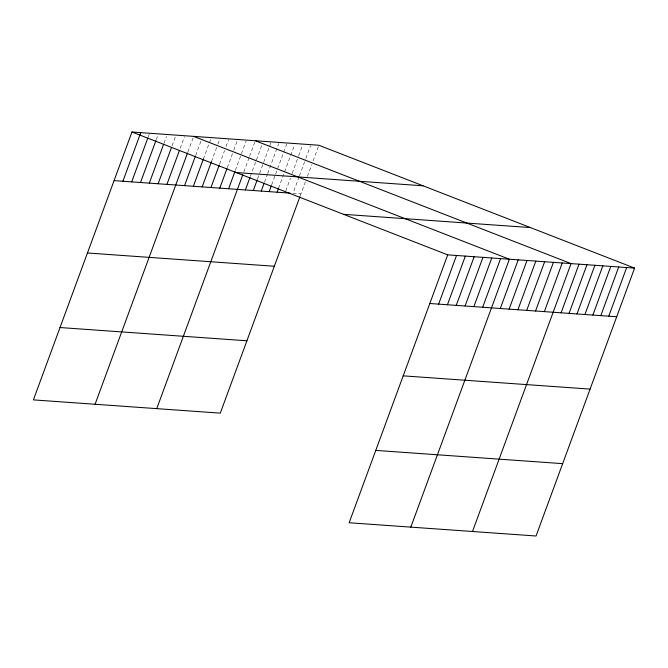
<?xml version="1.0" encoding="UTF-8"?>
<svg xmlns="http://www.w3.org/2000/svg" width="668" height="668" viewBox="0 0 668 668"><rect width="100%" height="100%" fill="white"/><g stroke="black" fill="none" stroke-linecap="round" stroke-linejoin="round"><path stroke-width="0.5" stroke-dasharray="3.34 2.5" d="M148.154 137.132L149.231 134.218M156.245 139.704L158.04 134.844M163.986 143.253L166.491 136.439M172.077 145.824L175.659 136.088M180.176 148.388L184.468 136.715M187.908 151.937L193.277 137.341M195.649 155.477L201.018 140.881M203.381 159.026L210.904 138.593M211.48 161.589L217.559 145.056M217.918 144.079L219.714 139.22M219.572 164.161L224.582 150.542M226.018 146.651L228.523 139.837M227.312 167.71L233.391 151.168M233.75 150.191L236.973 141.441M235.403 170.282L246.141 141.09M243.853 171.876L249.222 157.281M249.581 156.312L254.951 141.716M250.366 176.327L262.182 144.23M257.589 178.84L270.841 142.843M264.461 182.322L267.325 174.54M267.684 173.563L278.781 143.403M271.692 184.827L275.266 175.099M275.625 174.131L286.722 143.971M278.556 188.318L294.663 144.53M285.787 190.823L290.438 178.172M292.225 173.313L298.312 156.771M298.671 155.803L302.604 145.098M299.097 176.795L293.01 193.336L300.951 193.895M299.456 175.818L305.543 159.285M305.894 158.308L310.553 145.657M300.241 195.824L305.61 181.245M307.397 176.385L311.689 164.712M313.125 160.821L318.853 145.248"/><path stroke-width="1" d="M634.6 268.11L447.71 254.859L349.147 522.752L536.037 536.003L634.6 268.11L318.853 145.248L131.963 131.997L33.4 399.89L220.29 413.141L299.89 196.793M122.879 181.262L140.773 132.615M131.688 181.888L147.795 138.109M140.497 182.514L155.894 140.681M149.306 183.141L163.627 144.221M158.116 183.767L171.367 147.77M166.933 184.385L179.458 150.333M95.073 404.265L187.549 152.905M184.552 185.637L195.29 156.454M193.361 186.263L203.381 159.026M202.17 186.89L211.48 161.589M210.979 187.516L219.213 165.138M219.789 188.134L226.953 168.678M228.598 188.76L235.044 171.25M156.746 408.641L242.785 174.791M245.356 189.954L250.007 177.304M253.297 190.514L257.238 179.809M261.238 191.081L264.102 183.299M269.179 191.641L271.333 185.804M277.128 192.209L278.556 188.318M438.625 304.124L456.528 255.485M447.435 304.75L465.337 256.103M456.244 305.376L474.146 256.729M465.062 306.002L482.956 257.355M473.871 306.629L491.765 257.982M482.68 307.247L500.574 258.608M410.82 527.127L509.383 259.234L193.636 136.372M500.299 308.499L518.201 259.852M509.108 309.125L527.01 260.478M517.917 309.752L535.82 261.104M526.726 310.378L544.629 261.731M535.544 311.004L553.438 262.357M544.353 311.622L562.247 262.983M472.493 531.503L571.056 263.609L255.31 140.748M561.103 312.816L579.006 264.169M569.044 313.375L586.947 264.737M576.993 313.943L594.887 265.296M584.934 314.503L602.828 265.856M592.875 315.071L610.769 266.423M600.816 315.63L618.718 266.983M608.757 316.198L626.659 267.551M236.163 172.536L423.044 185.796M114.069 180.636L290.029 193.119M343.519 214.311L530.4 227.571M87.45 252.988L274.331 266.248M429.816 303.497L616.706 316.757M60.02 327.537L246.909 340.789M403.196 375.85L590.086 389.11M375.767 450.399L562.656 463.65M131.963 131.997L447.71 254.859"/></g></svg>
